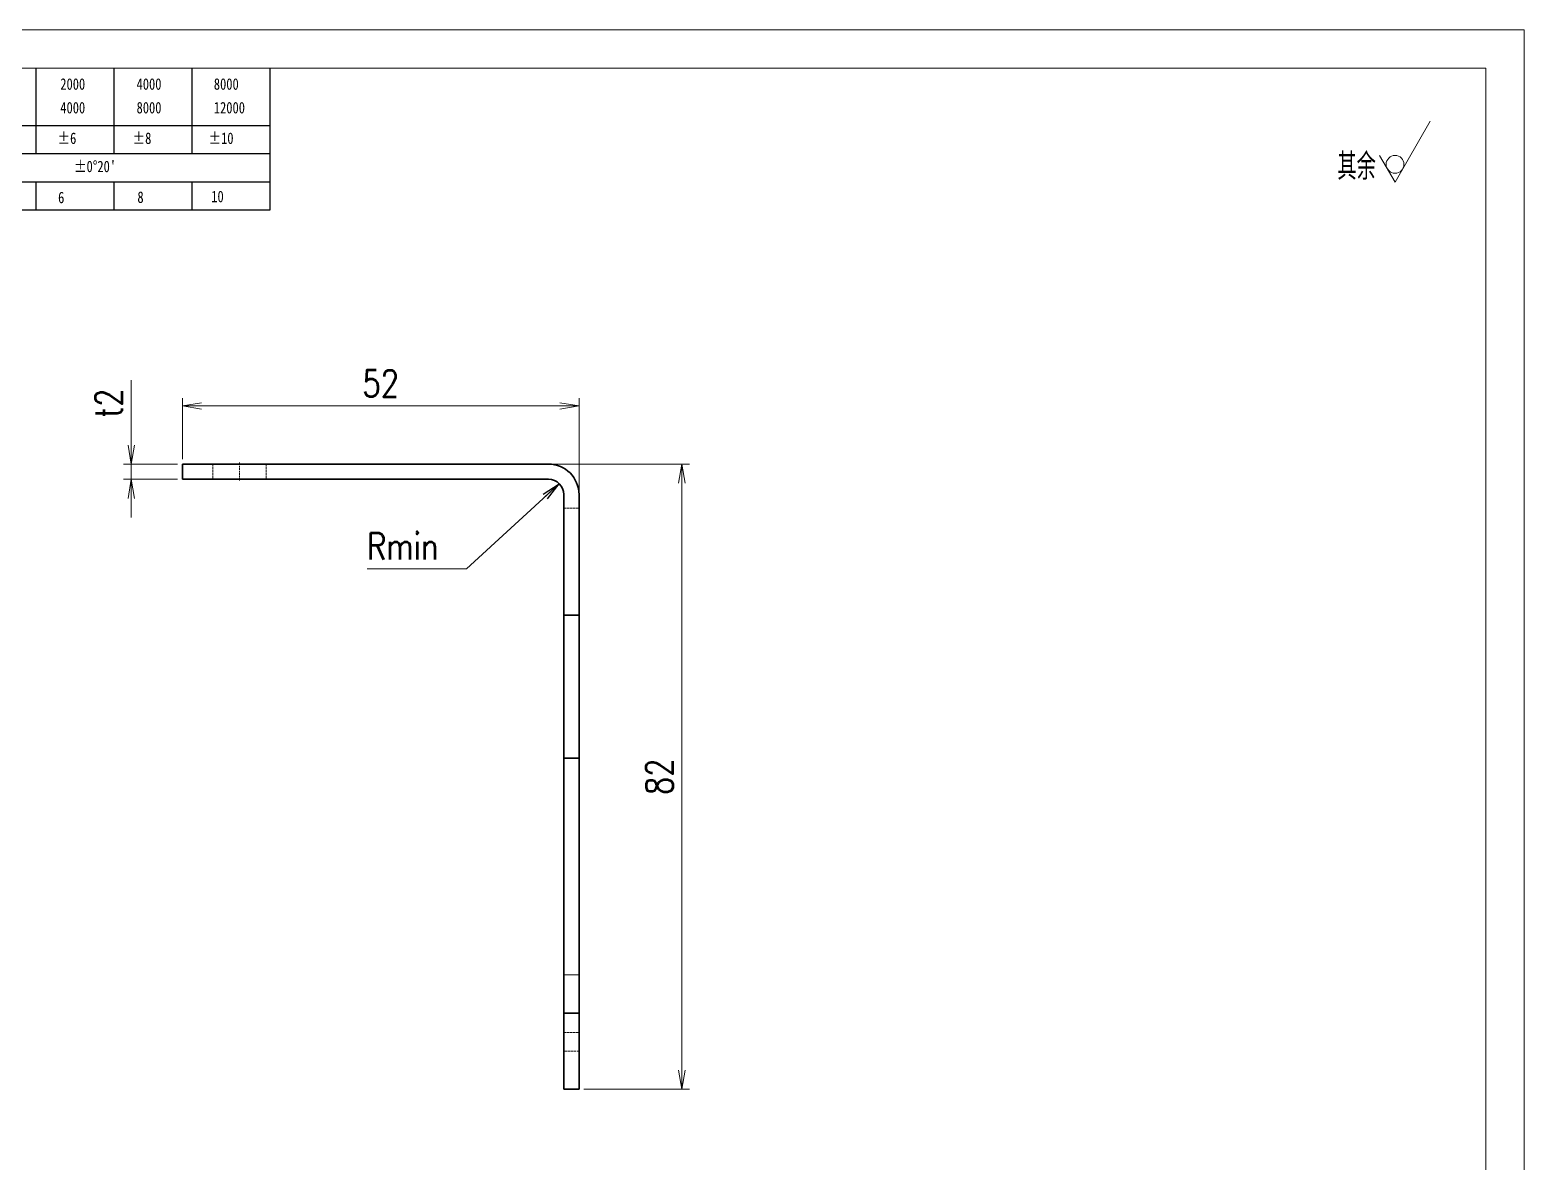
# Model space of a CAD drawing. Header units: millimetres. Extents: x 1333 to 38145, y -42879 to -3789.
# Drawn here: x 20806 to 21001.9, y -5314.8 to -5166.3 of the extents above; entities that cross this region are included whole.
import ezdxf

# ---------------------------------------------------------------- set-up
doc = ezdxf.new("R2010")
doc.units = ezdxf.units.MM
doc.header["$LTSCALE"] = 0.5
for name, pattern in [('AM_ISO02W050x2', [3.75, 3, -0.75]), ('AM_ISO08W050x2', [9, 6, -0.75, 1.5, -0.75]), ('DASHDOT', [18.5, 12, -3, 0.5, -3]), ('DASHED', [15, 12, -3]), ('DOT2', [0.125, 0, -0.125])]:
    doc.linetypes.add(name, pattern=pattern)
for name, color, linetype, lineweight in [('中心线', 2, 'AM_ISO08W050x2', 18), ('图框', 7, 'Continuous', 18), ('标注线', 3, 'Continuous', 18), ('粗实线', 7, 'Continuous', 35), ('虚线', 1, 'AM_ISO02W050x2', 18)]:
    doc.layers.add(name, color=color, linetype=linetype, lineweight=lineweight)
doc.layers.add('图\\M+19E79\\M+195B6\\M+18E9A', color=7, linetype='Continuous')
doc.layers.add('打印-禁用', color=7, linetype='Continuous', lineweight=15, plot=False)
doc.styles.add('DIM', font='romans.shx', dxfattribs={"width": 0.8, "bigfont": 'bigfont.shx'})
doc.styles.add('国标', font='simfang.ttf', dxfattribs={"width": 0.8})
doc.styles.add('机械长仿宋', font='gbenor.shx', dxfattribs={"height": 1, "bigfont": 'gbcbig.shx'})
doc.dimstyles.new('DEH 1-1', dxfattribs={"dimtxt": 3.5, "dimasz": 2.5, "dimexe": 1, "dimexo": 0.625, "dimgap": 1.2, "dimtad": 1, "dimtoh": 1, "dimdsep": 46, "dimtxsty": 'DIM', "dimblk": 'OPEN', "dimcen": 0, "dimclrd": 8, "dimclre": 8, "dimclrt": 2, "dimazin": 2, "dimtfac": 0.5, "dimtmove": 0, "dimatfit": 3, "dimldrblk": 'OPEN', "dimfxl": 0, "dimtolj": 2, "dimlwd": 18, "dimlwe": 18, "dimarcsym": 0})
doc.dimstyles.new('DEH 1-1$0', dxfattribs={"dimtxt": 3.5, "dimasz": 2.5, "dimexe": 1, "dimexo": 0.625, "dimgap": 1.2, "dimtad": 1, "dimzin": 9, "dimdsep": 46, "dimtxsty": 'DIM', "dimblk": 'OPEN', "dimcen": 0, "dimclrd": 8, "dimclre": 8, "dimclrt": 2, "dimazin": 2, "dimtfac": 0.5, "dimtmove": 0, "dimatfit": 3, "dimldrblk": 'OPEN', "dimfxl": 0, "dimtolj": 2, "dimlwd": 18, "dimlwe": 18, "dimarcsym": 0})

# ---------------------------------------------------------------- blocks, each defined once
blk = doc.blocks.new('GZDEH零件A3图框V01版')
at = {"layer": '图\\M+19E79\\M+195B6\\M+18E9A', "color": 9}
for p, q in [((3082.42, -1561.98), (3082.42, -1554.46)), ((3092.64, -1561.98), (3092.64, -1554.46)), ((3102.86, -1561.98), (3102.86, -1554.46)), ((3113.09, -1573.08), (3113.09, -1554.46)), ((2996.09, -1561.98), (3113.09, -1561.98)), ((3082.42, -1565.68), (3082.42, -1561.98)), ((3092.64, -1565.68), (3092.64, -1561.98)), ((3102.86, -1565.68), (3102.86, -1561.98)), ((2996.09, -1565.68), (3113.09, -1565.68)), ((2996.09, -1569.38), (3113.09, -1569.38)), ((3082.42, -1573.08), (3082.42, -1569.48)), ((3092.64, -1573.08), (3092.64, -1569.38)), ((3102.86, -1573.08), (3102.86, -1569.38)), ((2990.09, -1573.08), (3113.09, -1573.08))]:
    blk.add_line(p, q, dxfattribs=at)
at = {"layer": '图框', "linetype": 'Continuous'}
for p, q in [((3272.49, -1554.46), (2882.49, -1554.46)), ((3272.49, -1832.96), (3272.49, -1554.46))]:
    blk.add_line(p, q, dxfattribs=at)
at = {"layer": '打印-禁用', "linetype": 'Continuous'}
for p, q in [((3277.49, -1549.46), (2857.49, -1549.46)), ((3277.49, -1846.46), (3277.49, -1549.46))]:
    blk.add_line(p, q, dxfattribs=at)
at = {"layer": '图\\M+19E79\\M+195B6\\M+18E9A', "color": 9, "style": '国标', "width": 0.8}
for s, p in [('2000', (3085.57, -1557.31)), ('4000', (3095.57, -1557.31)), ('8000', (3105.7, -1557.31)), ('4000', (3085.57, -1560.41)), ('8000', (3095.57, -1560.41)), ('12000', (3105.7, -1560.41)), ('±6', (3085.22, -1564.42)), ('±8', (3095.06, -1564.42)), ('±10', (3105.02, -1564.42)), ("±0%%D20'", (3087.38, -1568.12)), ('6', (3085.28, -1572.19)), ('8', (3095.68, -1572.15)), ('10', (3105.36, -1572.06))]:
    blk.add_text(s, height=1.5, dxfattribs=at).set_placement(p)
blk = doc.blocks.new('DEH A3')
at = {"layer": '图框'}
blk.add_blockref('GZDEH零件A3图框V01版', (-2857.49, 1846.46), dxfattribs=at)
blk = doc.blocks.new('FINISHER_NON')
at = {"layer": '标注线'}
for p, q in [((0, 0), (4.62, 8)), ((-2.02, 3.5), (0, 0))]:
    blk.add_line(p, q, dxfattribs=at)
blk.add_circle((0, 2.33), 1.17, dxfattribs=at)
blk = doc.blocks.new('其余不去材料')
at = {"layer": '标注线'}
blk.add_blockref('FINISHER_NON', (0, 0), dxfattribs=at)
at = {"layer": '标注线', "color": 7, "linetype": 'DOT2', "style": '机械长仿宋'}
blk.add_text('其余', height=3.5, dxfattribs=at).set_placement((-7.56, 0.3))
blk = doc.blocks.new('_Open')
at = {"color": 0, "linetype": 'ByBlock', "lineweight": -2}
for p, q in [((-1, 0.167), (0, 0)), ((-1, -0.167), (0, 0)), ((0, 0), (-1, 0))]:
    blk.add_line(p, q, dxfattribs=at)
blk = doc.blocks.new('*D64')
at = {"layer": 'Defpoints', "color": 0, "transparency": 16777216}
for p in [(20819.27, -5223.26), (20825.98, -5223.26), (20825.98, -5225.26)]:
    blk.add_point(p, dxfattribs=at)
at = {"layer": '标注线', "color": 8, "lineweight": 18, "transparency": 16777216}
for p, q in [((20819.27, -5220.76), (20819.27, -5212.26)), ((20825.35, -5223.26), (20818.27, -5223.26)), ((20819.27, -5225.26), (20819.27, -5223.26)), ((20825.35, -5225.26), (20818.27, -5225.26)), ((20819.27, -5227.76), (20819.27, -5230.26))]:
    blk.add_line(p, q, dxfattribs=at)
at = {"layer": '标注线', "color": 8, "lineweight": 18, "transparency": 16777216, "xscale": 2.5, "yscale": 2.5, "zscale": 2.5}
for p, rotation in [((20819.27, -5223.26), 270), ((20819.27, -5225.26), 90)]:
    blk.add_blockref('_Open', p, dxfattribs=dict(at, rotation=rotation))
at = {"layer": '标注线', "color": 2, "transparency": 16777216, "insert": (20816.32, -5215.26), "char_height": 3.5, "attachment_point": 5, "rotation": 90, "style": 'DIM'}
blk.add_mtext('\\A2;t2', dxfattribs=at)
blk = doc.blocks.new('*D65')
at = {"layer": 'Defpoints', "color": 0, "transparency": 16777216}
for p in [(20877.98, -5215.63), (20825.98, -5223.26), (20877.98, -5227.26)]:
    blk.add_point(p, dxfattribs=at)
at = {"layer": '标注线', "color": 8, "lineweight": 18, "transparency": 16777216}
for p, q in [((20825.98, -5222.63), (20825.98, -5214.63)), ((20877.98, -5226.63), (20877.98, -5214.63)), ((20828.48, -5215.63), (20875.48, -5215.63))]:
    blk.add_line(p, q, dxfattribs=at)
at = {"layer": '标注线', "color": 8, "lineweight": 18, "transparency": 16777216, "xscale": 2.5, "yscale": 2.5, "zscale": 2.5, "rotation": 180}
blk.add_blockref('_Open', (20825.98, -5215.63), dxfattribs=at)
at = {"layer": '标注线', "color": 8, "lineweight": 18, "transparency": 16777216, "xscale": 2.5, "yscale": 2.5, "zscale": 2.5}
blk.add_blockref('_Open', (20877.98, -5215.63), dxfattribs=at)
at = {"layer": '标注线', "color": 2, "transparency": 16777216, "insert": (20851.98, -5212.68), "char_height": 3.5, "attachment_point": 5, "style": 'DIM'}
blk.add_mtext('\\A2;52', dxfattribs=at)
blk = doc.blocks.new('*D66')
at = {"layer": 'Defpoints', "color": 0, "transparency": 16777216}
for p in [(20873.98, -5223.26), (20877.98, -5305.26), (20891.46, -5305.26)]:
    blk.add_point(p, dxfattribs=at)
at = {"layer": '标注线', "color": 8, "lineweight": 18, "transparency": 16777216}
for p, q in [((20874.6, -5223.26), (20892.46, -5223.26)), ((20891.46, -5225.76), (20891.46, -5302.76)), ((20878.6, -5305.26), (20892.46, -5305.26))]:
    blk.add_line(p, q, dxfattribs=at)
at = {"layer": '标注线', "color": 8, "lineweight": 18, "transparency": 16777216, "xscale": 2.5, "yscale": 2.5, "zscale": 2.5}
for p, rotation in [((20891.46, -5223.26), 90), ((20891.46, -5305.26), 270)]:
    blk.add_blockref('_Open', p, dxfattribs=dict(at, rotation=rotation))
at = {"layer": '标注线', "color": 2, "transparency": 16777216, "insert": (20888.51, -5264.26), "char_height": 3.5, "attachment_point": 5, "rotation": 90, "style": 'DIM'}
blk.add_mtext('\\A2;82', dxfattribs=at)

msp = doc.modelspace()

# ---------------------------------------------------------------- linework, layer by layer
at = {"color": 7, "lineweight": 13, "ltscale": 0.05}
msp.add_line((20877.976, -5290.259), (20875.976, -5290.259), dxfattribs=at)
at = {"layer": '中心线', "linetype": 'DASHDOT', "lineweight": 13, "ltscale": 0.060015}
msp.add_line((20833.476, -5223.059), (20833.476, -5225.459), dxfattribs=at)
at = {"layer": '粗实线', "lineweight": 35, "ltscale": 0.05}
for p, q in [((20825.976, -5225.259), (20825.976, -5223.259)), ((20877.976, -5243.085), (20875.976, -5243.085)), ((20877.976, -5261.835), (20875.976, -5261.835)), ((20877.976, -5295.259), (20875.976, -5295.259)), ((20877.976, -5305.259), (20875.976, -5305.259))]:
    msp.add_line(p, q, dxfattribs=at)
at = {"layer": '粗实线', "lineweight": 35}
for p, q in [((20873.976, -5223.259), (20825.976, -5223.259)), ((20873.976, -5225.259), (20825.976, -5225.259)), ((20875.976, -5261.835), (20875.976, -5290.259)), ((20877.976, -5261.835), (20877.976, -5290.259))]:
    msp.add_line(p, q, dxfattribs=at)
at = {"layer": '粗实线', "lineweight": 35, "ltscale": 0.395652}
for p, q in [((20875.976, -5227.259), (20875.976, -5243.085)), ((20877.976, -5227.259), (20877.976, -5243.085))]:
    msp.add_line(p, q, dxfattribs=at)
at = {"layer": '粗实线', "lineweight": 35, "ltscale": 0.46875}
for p, q in [((20875.976, -5243.085), (20875.976, -5261.835)), ((20877.976, -5243.085), (20877.976, -5261.835))]:
    msp.add_line(p, q, dxfattribs=at)
at = {"layer": '粗实线', "lineweight": 35, "ltscale": 0.125}
for p, q in [((20875.976, -5290.259), (20875.976, -5295.259)), ((20877.976, -5290.259), (20877.976, -5295.259))]:
    msp.add_line(p, q, dxfattribs=at)
at = {"layer": '粗实线', "lineweight": 35, "ltscale": 0.25}
for p, q in [((20875.976, -5305.259), (20875.976, -5295.259)), ((20877.976, -5305.259), (20877.976, -5295.259))]:
    msp.add_line(p, q, dxfattribs=at)
at = {"layer": '粗实线', "lineweight": 35}
for radius in [4, 2]:
    msp.add_arc((20873.976, -5227.259), radius, 0, 90, dxfattribs=at)
at = {"layer": '虚线', "linetype": 'DASHED', "lineweight": 13, "ltscale": 0.05}
for p, q in [((20829.976, -5223.259), (20829.976, -5225.259)), ((20829.976, -5223.259), (20829.976, -5225.259)), ((20836.976, -5223.259), (20836.976, -5225.259)), ((20836.976, -5223.259), (20836.976, -5225.259)), ((20875.976, -5229.053), (20877.976, -5229.053)), ((20875.976, -5297.803), (20877.976, -5297.803)), ((20877.976, -5300.259), (20875.976, -5300.259))]:
    msp.add_line(p, q, dxfattribs=at)

# ---------------------------------------------------------------- block references
at = {"layer": '图框'}
msp.add_blockref('DEH A3', (20581.889, -5463.314), dxfattribs=at)
at = {"layer": '标注线'}
msp.add_blockref('其余不去材料', (20984.97, -5186.278), dxfattribs=at)

# ---------------------------------------------------------------- texts
at = {"layer": '标注线', "color": 2, "insert": (20859.534, -5235.789), "char_height": 3.5, "attachment_point": 9, "style": 'DIM'}
msp.add_mtext('\\A2;Rmin', dxfattribs=at)

# ---------------------------------------------------------------- dimensions: what is measured, and where the dimension line sits
at = {"layer": '标注线'}
dim = msp.add_linear_dim(base=(20877.976, -5215.632), p1=(20825.976, -5223.259), p2=(20877.976, -5227.259), dimstyle='DEH 1-1$0', dxfattribs=at)
dim.commit()
dim.dimension.update_dxf_attribs({"geometry": '*D65', "text_midpoint": (20851.976, -5212.682)})
dim = msp.add_linear_dim(base=(20819.271, -5223.259), p1=(20825.976, -5225.259), p2=(20825.976, -5223.259), angle=90, text='t<>', dimstyle='DEH 1-1$0', dxfattribs=at)
dim.commit()
dim.dimension.update_dxf_attribs({"geometry": '*D64', "text_midpoint": (20816.321, -5215.259)})
dim = msp.add_linear_dim(base=(20891.459, -5305.259), p1=(20873.976, -5223.259), p2=(20877.976, -5305.259), angle=90, dimstyle='DEH 1-1$0', dxfattribs=at)
dim.commit()
dim.dimension.update_dxf_attribs({"geometry": '*D66', "text_midpoint": (20888.509, -5264.259)})

# ---------------------------------------------------------------- leaders
at = {"layer": '标注线', "annotation_type": 0, "has_hookline": 1, "hookline_direction": 1, "text_width": 9.333}
msp.add_leader([(20875.39, -5225.844), (20863.234, -5236.989), (20860.734, -5236.989)], dimstyle='DEH 1-1', override={"dimgap": 1.2, "dimtad": 1}, dxfattribs=at)

doc.saveas('drawing.dxf')
